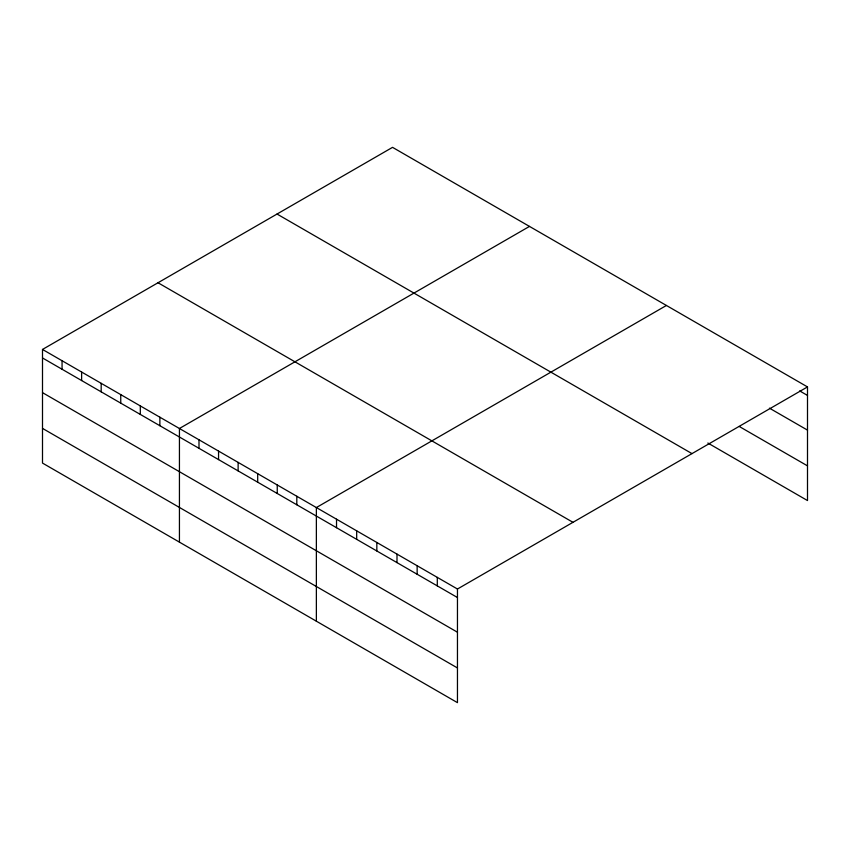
<?xml version="1.0" encoding="UTF-8"?>
<svg xmlns="http://www.w3.org/2000/svg" width="850" height="850" viewBox="0 0 850 850"><rect width="100%" height="100%" fill="white"/><g stroke="black" fill="none" stroke-linecap="round" stroke-linejoin="round"><path stroke-width="1.27" d="M807.5 386.92L392.541 147.347L42.5 349.446L42.5 463.08L457.459 702.653L457.459 589.018L807.5 386.92L807.5 500.554L707.848 443.02M529.476 226.408L179.435 428.496L179.435 542.141M666.411 305.469L316.37 507.556L316.37 621.201M799.659 390.915L807.5 395.431M769.431 408.149L807.5 430.121M739.192 426.434L807.5 465.864M277.026 214.041L691.985 453.613M158.015 282.752L572.974 522.325M42.5 349.446L457.459 589.018M42.5 357.956L457.459 597.529M42.5 392.647L457.459 632.219M42.5 428.389L457.459 667.962M437.304 577.384L437.304 585.894M417.148 565.739L417.148 574.26M396.993 554.104L396.993 562.615M376.837 542.47L376.837 550.981M356.681 530.836L356.681 539.346M336.526 519.201L336.526 527.712M296.809 496.262L296.809 504.783M277.249 484.967L277.249 493.489M257.688 473.673L257.688 482.194M238.127 462.379L238.127 470.9M218.556 451.084L218.556 459.606M198.996 439.79L198.996 448.311M159.874 417.201L159.874 425.723M140.314 405.907L140.314 414.428M120.753 394.612L120.753 403.134M101.182 383.329L101.182 391.839M81.621 372.034L81.621 380.545M62.061 360.74L62.061 369.251"/></g></svg>
